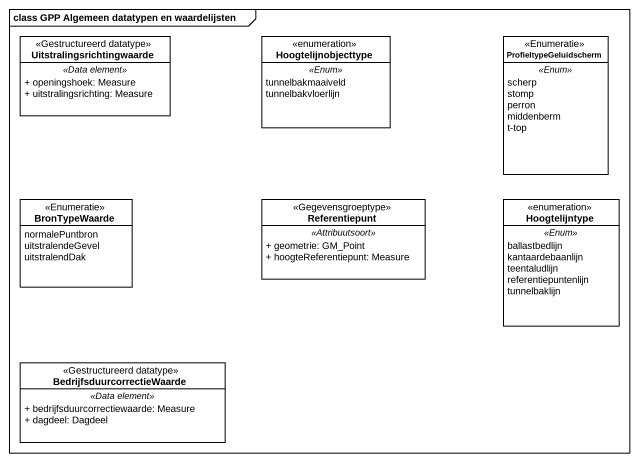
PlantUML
@startuml
mainframe class GPP Algemeen datatypen en waardelijsten
hide circle
hide empty members
skinparam classAttributeIconSize 0
class Uitstralingsrichtingwaarde <<Gestructureerd datatype>> {
  .. <<Data element>> ..
  + openingshoek: Measure
  + uitstralingsrichting: Measure
}
enum Hoogtelijnobjecttype {
  .. <<Enum>> ..
  tunnelbakmaaiveld
  tunnelbakvloerlijn
}
enum ProfieltypeGeluidscherm <<Enumeratie>> {
  .. <<Enum>> ..
  scherp
  stomp
  perron
  middenberm
  t-top
}
enum BronTypeWaarde <<Enumeratie>> {
  normalePuntbron
  uitstralendeGevel
  uitstralendDak
}
class Referentiepunt <<Gegevensgroeptype>> {
  .. <<Attribuutsoort>> ..
  + geometrie: GM_Point
  + hoogteReferentiepunt: Measure
}
enum Hoogtelijntype {
  .. <<Enum>> ..
  ballastbedlijn
  kantaardebaanlijn
  teentaludlijn
  referentiepuntenlijn
  tunnelbaklijn
}
class BedrijfsduurcorrectieWaarde <<Gestructureerd datatype>> {
  .. <<Data element>> ..
  + bedrijfsduurcorrectiewaarde: Measure
  + dagdeel: Dagdeel
}
@enduml
